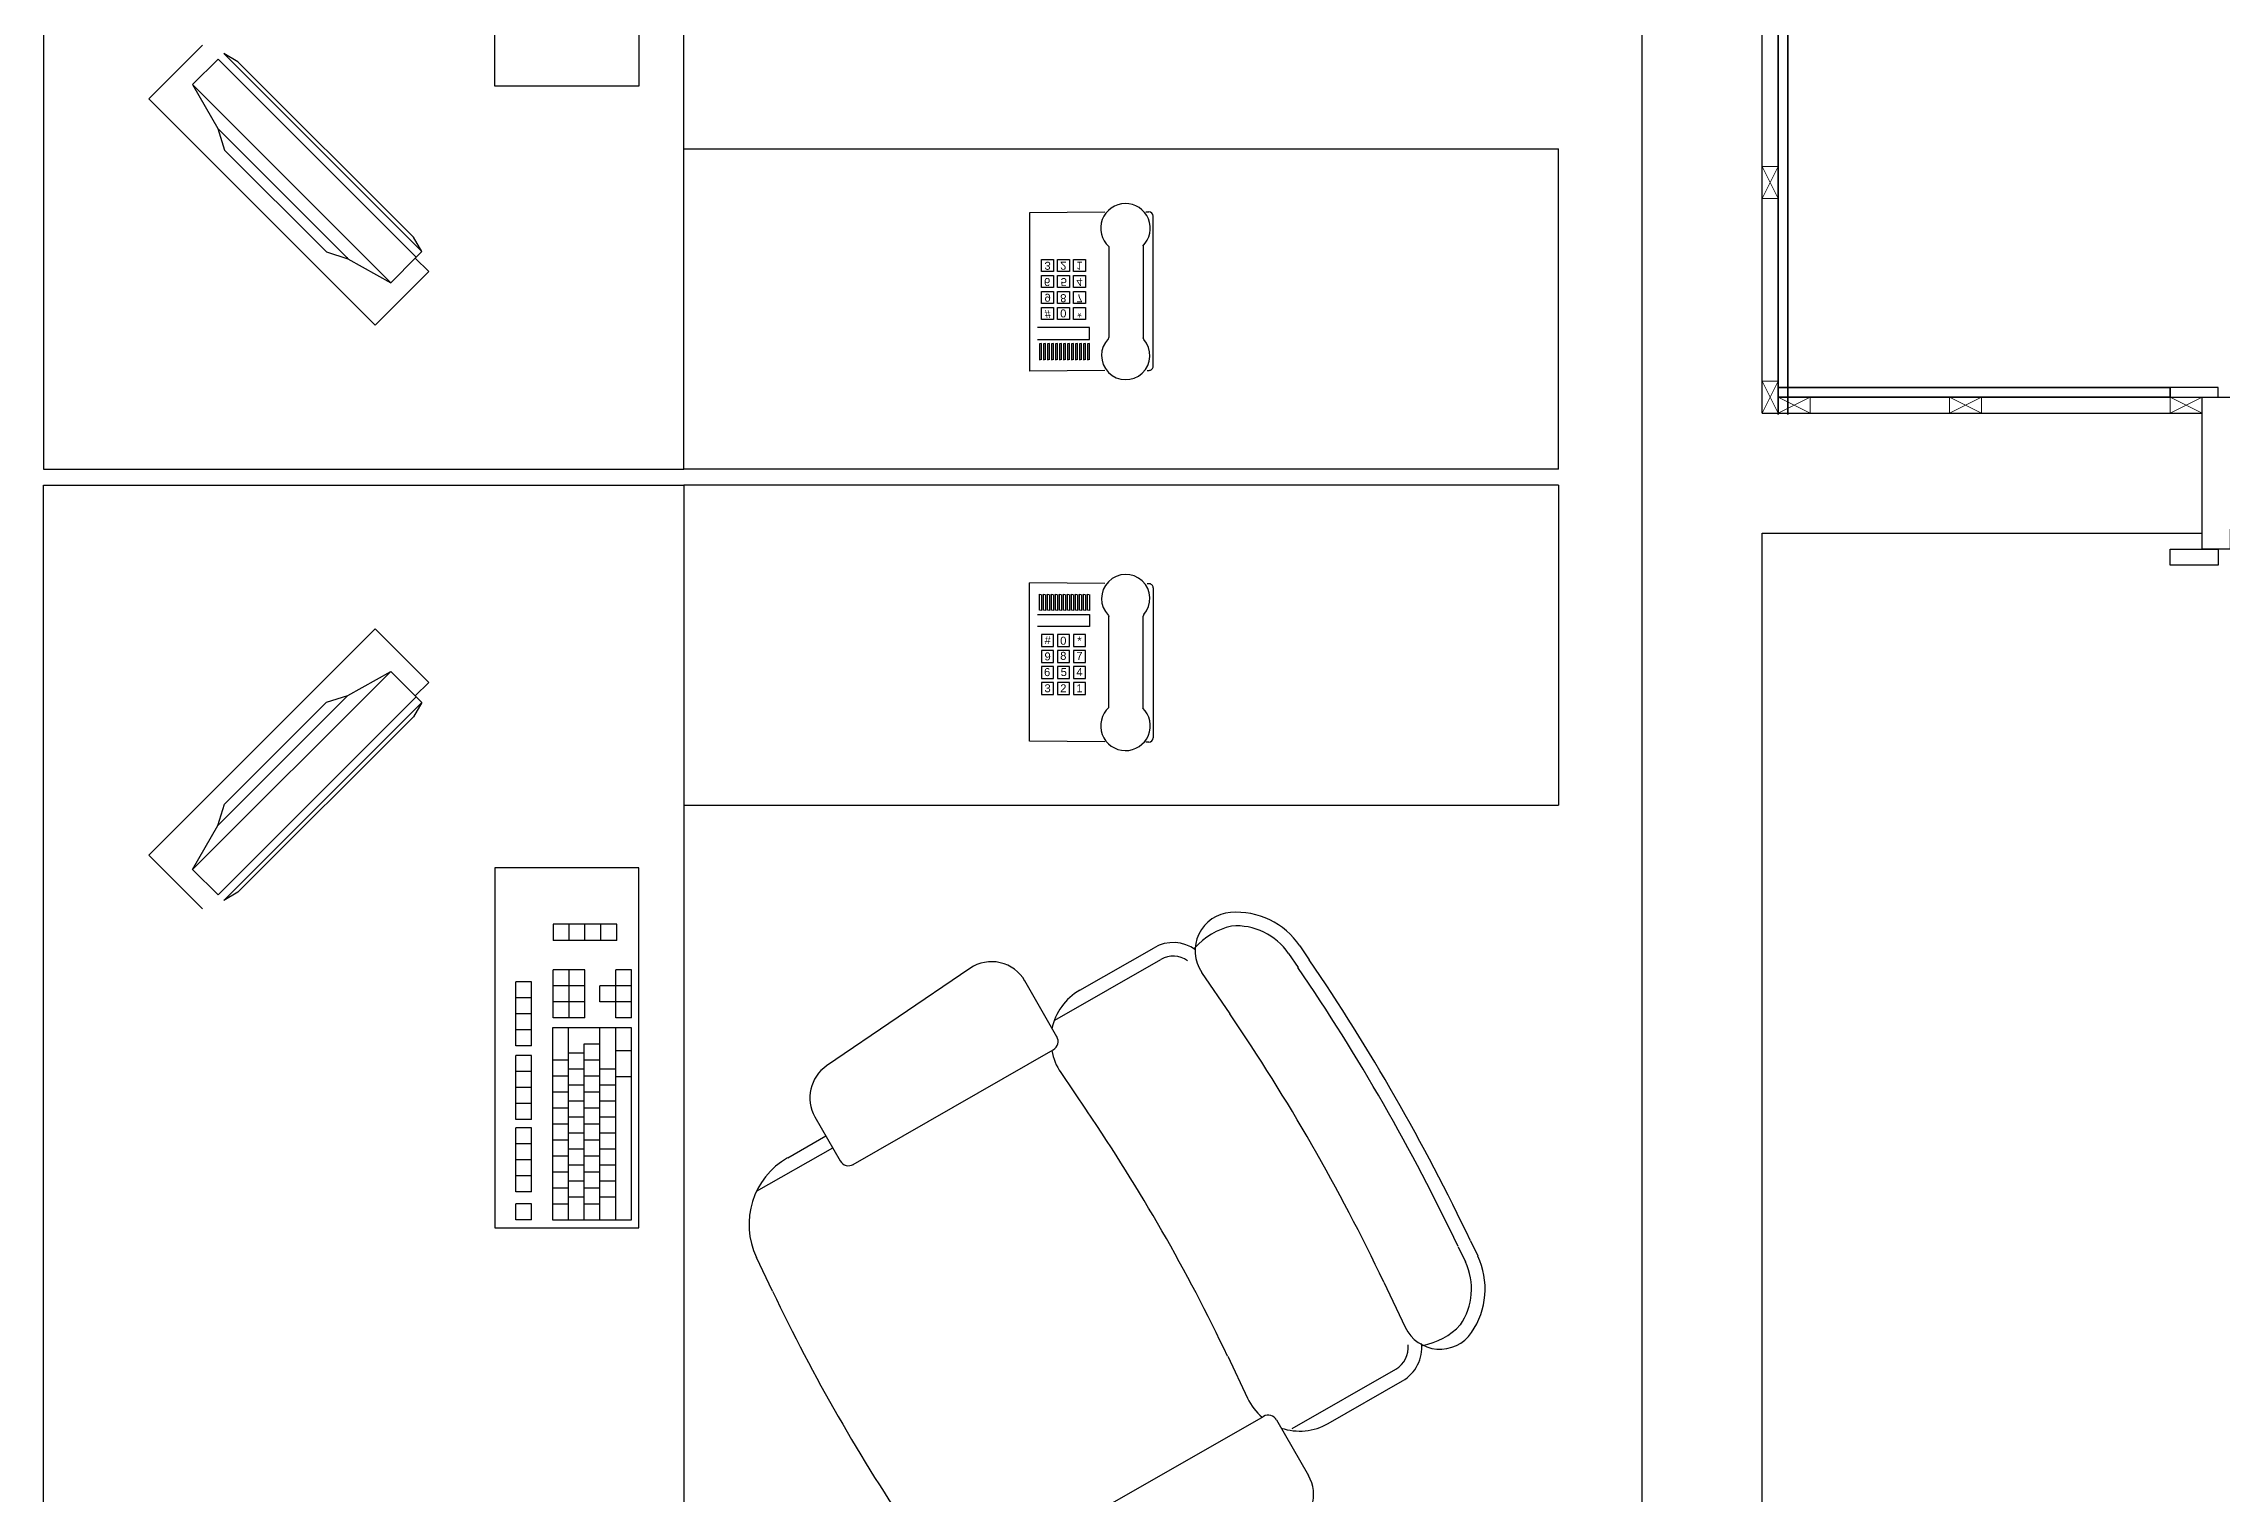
# Model space of a CAD drawing. Header units: centimetres. Extents: x 681015 to 688218, y 3995806 to 4004619.
# Drawn here: x 683309.3 to 683581.4, y 4002572.7 to 4002753.9 of the extents above; entities that cross this region are included whole.
import ezdxf
from ezdxf.enums import TextEntityAlignment as Align

# ---------------------------------------------------------------- set-up
doc = ezdxf.new("R2010")
doc.units = ezdxf.units.CM
doc.header["$LTSCALE"] = 100
doc.header["$MEASUREMENT"] = 0
for name, color, linetype in [('A-TEFRİŞ 2', 35, 'Continuous'), ('DUV', 4, 'Continuous'), ('kapi', 2, 'Continuous')]:
    doc.layers.add(name, color=color, linetype=linetype)
doc.layers.add('no3_alçıpan kesit', color=14, linetype='Continuous', lineweight=20)
doc.layers.add('no3_kutuprofil kesit', color=74, linetype='Continuous', lineweight=18)
doc.styles.get("Standard").update_dxf_attribs({"font": 'arial.ttf'})

msp = doc.modelspace()

# ---------------------------------------------------------------- linework, layer by layer
at = {"layer": 'A-TEFRİŞ 2'}
for p, q in [((683389.28, 4002740.71), (683498.58, 4002740.71)), ((683498.58, 4002700.71), (683498.58, 4002740.71)), ((683432.48, 4002732.73), (683432.48, 4002712.95)), ((683447.4, 4002732.83), (683447.03, 4002732.83)), ((683442.39, 4002728.51), (683442.39, 4002717.14)), ((683446.67, 4002728.61), (683446.67, 4002717.11)), ((683439.97, 4002718.39), (683433.47, 4002718.39)), ((683439.97, 4002716.89), (683439.97, 4002718.39)), ((683433.47, 4002716.89), (683439.97, 4002716.89)), ((683433.97, 4002716.39), (683433.72, 4002716.36)), ((683433.72, 4002716.36), (683433.72, 4002714.37)), ((683433.97, 4002714.39), (683433.97, 4002716.39)), ((683434.47, 4002716.39), (683434.22, 4002716.36)), ((683434.22, 4002716.36), (683434.22, 4002714.37)), ((683434.47, 4002714.39), (683434.47, 4002716.39)), ((683434.97, 4002716.39), (683434.72, 4002716.36)), ((683434.72, 4002716.36), (683434.72, 4002714.37)), ((683434.97, 4002714.39), (683434.97, 4002716.39)), ((683435.47, 4002716.39), (683435.22, 4002716.36)), ((683435.22, 4002716.36), (683435.22, 4002714.37)), ((683435.47, 4002714.39), (683435.47, 4002716.39)), ((683435.97, 4002716.39), (683435.72, 4002716.36)), ((683435.72, 4002716.36), (683435.72, 4002714.37)), ((683435.97, 4002714.39), (683435.97, 4002716.39)), ((683436.47, 4002716.39), (683436.22, 4002716.36)), ((683436.22, 4002716.36), (683436.22, 4002714.37)), ((683436.47, 4002714.39), (683436.47, 4002716.39)), ((683436.97, 4002716.39), (683436.72, 4002716.36)), ((683436.72, 4002716.36), (683436.72, 4002714.37)), ((683436.97, 4002714.39), (683436.97, 4002716.39)), ((683437.47, 4002716.39), (683437.22, 4002716.36)), ((683437.22, 4002716.36), (683437.22, 4002714.37)), ((683437.47, 4002714.39), (683437.47, 4002716.39)), ((683437.97, 4002716.39), (683437.72, 4002716.36)), ((683437.72, 4002716.36), (683437.72, 4002714.37)), ((683437.97, 4002714.39), (683437.97, 4002716.39)), ((683438.47, 4002716.39), (683438.22, 4002716.36)), ((683438.22, 4002716.36), (683438.22, 4002714.37)), ((683438.47, 4002714.39), (683438.47, 4002716.39)), ((683438.97, 4002716.39), (683438.72, 4002716.36)), ((683438.72, 4002716.36), (683438.72, 4002714.37)), ((683438.97, 4002714.39), (683438.97, 4002716.39)), ((683439.47, 4002716.39), (683439.22, 4002716.36)), ((683439.22, 4002716.36), (683439.22, 4002714.37)), ((683439.47, 4002714.39), (683439.47, 4002716.39)), ((683439.97, 4002716.39), (683439.72, 4002716.36)), ((683439.72, 4002716.36), (683439.72, 4002714.37)), ((683439.97, 4002714.39), (683439.97, 4002716.39)), ((683442.34, 4002717), (683442.39, 4002717.14)), ((683446.77, 4002716.91), (683446.67, 4002717.11)), ((683433.72, 4002714.37), (683434.01, 4002714.44)), ((683434.22, 4002714.37), (683434.51, 4002714.44)), ((683434.72, 4002714.37), (683435.01, 4002714.44)), ((683435.22, 4002714.37), (683435.51, 4002714.44)), ((683435.72, 4002714.37), (683436.01, 4002714.44)), ((683436.22, 4002714.37), (683436.51, 4002714.44)), ((683436.72, 4002714.37), (683437.01, 4002714.44)), ((683437.22, 4002714.37), (683437.51, 4002714.44)), ((683437.72, 4002714.37), (683438.01, 4002714.44)), ((683438.22, 4002714.37), (683438.51, 4002714.44)), ((683438.72, 4002714.37), (683439.01, 4002714.44)), ((683439.22, 4002714.37), (683439.51, 4002714.44)), ((683439.72, 4002714.37), (683440.01, 4002714.44)), ((683498.58, 4002700.71), (683389.28, 4002700.71)), ((683498.58, 4002698.71), (683389.28, 4002698.71)), ((683498.58, 4002698.71), (683498.58, 4002658.71)), ((683432.48, 4002666.69), (683432.48, 4002686.48)), ((683433.72, 4002683.07), (683433.72, 4002685.06)), ((683433.72, 4002685.06), (683434.01, 4002684.99)), ((683433.97, 4002683.04), (683433.72, 4002683.07)), ((683433.97, 4002685.04), (683433.97, 4002683.04)), ((683434.22, 4002683.07), (683434.22, 4002685.06)), ((683434.22, 4002685.06), (683434.51, 4002684.99)), ((683434.47, 4002683.04), (683434.22, 4002683.07)), ((683434.47, 4002685.04), (683434.47, 4002683.04)), ((683434.72, 4002683.07), (683434.72, 4002685.06)), ((683434.72, 4002685.06), (683435.01, 4002684.99)), ((683434.97, 4002683.04), (683434.72, 4002683.07)), ((683434.97, 4002685.04), (683434.97, 4002683.04)), ((683435.22, 4002683.07), (683435.22, 4002685.06)), ((683435.22, 4002685.06), (683435.51, 4002684.99)), ((683435.47, 4002683.04), (683435.22, 4002683.07)), ((683435.47, 4002685.04), (683435.47, 4002683.04)), ((683435.72, 4002685.06), (683436.01, 4002684.99)), ((683435.72, 4002683.07), (683435.72, 4002685.06)), ((683435.97, 4002683.04), (683435.72, 4002683.07)), ((683435.97, 4002685.04), (683435.97, 4002683.04)), ((683436.22, 4002685.06), (683436.51, 4002684.99)), ((683436.22, 4002683.07), (683436.22, 4002685.06)), ((683436.47, 4002683.04), (683436.22, 4002683.07)), ((683436.47, 4002685.04), (683436.47, 4002683.04)), ((683436.72, 4002685.06), (683437.01, 4002684.99)), ((683436.72, 4002683.07), (683436.72, 4002685.06)), ((683436.97, 4002683.04), (683436.72, 4002683.07)), ((683436.97, 4002685.04), (683436.97, 4002683.04)), ((683437.22, 4002685.06), (683437.51, 4002684.99)), ((683437.22, 4002683.07), (683437.22, 4002685.06)), ((683437.47, 4002683.04), (683437.22, 4002683.07)), ((683437.47, 4002685.04), (683437.47, 4002683.04)), ((683437.72, 4002685.06), (683438.01, 4002684.99)), ((683437.72, 4002683.07), (683437.72, 4002685.06)), ((683437.97, 4002683.04), (683437.72, 4002683.07)), ((683437.97, 4002685.04), (683437.97, 4002683.04)), ((683438.22, 4002685.06), (683438.51, 4002684.99)), ((683438.22, 4002683.07), (683438.22, 4002685.06)), ((683438.47, 4002683.04), (683438.22, 4002683.07)), ((683438.47, 4002685.04), (683438.47, 4002683.04)), ((683438.72, 4002685.06), (683439.01, 4002684.99)), ((683438.72, 4002683.07), (683438.72, 4002685.06)), ((683438.97, 4002683.04), (683438.72, 4002683.07)), ((683438.97, 4002685.04), (683438.97, 4002683.04)), ((683439.22, 4002685.06), (683439.51, 4002684.99)), ((683439.22, 4002683.07), (683439.22, 4002685.06)), ((683439.47, 4002683.04), (683439.22, 4002683.07)), ((683439.47, 4002685.04), (683439.47, 4002683.04)), ((683439.72, 4002683.07), (683439.72, 4002685.06)), ((683439.72, 4002685.06), (683440.01, 4002684.99)), ((683439.97, 4002683.04), (683439.72, 4002683.07)), ((683439.97, 4002685.04), (683439.97, 4002683.04)), ((683433.47, 4002682.54), (683439.97, 4002682.54)), ((683439.97, 4002681.04), (683433.47, 4002681.04)), ((683439.97, 4002682.54), (683439.97, 4002681.04)), ((683442.34, 4002682.42), (683442.39, 4002682.29)), ((683442.39, 4002670.92), (683442.39, 4002682.29)), ((683446.77, 4002682.52), (683446.67, 4002682.32)), ((683446.67, 4002670.82), (683446.67, 4002682.32)), ((683447.4, 4002666.6), (683447.03, 4002666.6)), ((683389.28, 4002658.71), (683498.58, 4002658.71)), ((683435.65, 4002631.84), (683448.89, 4002639.43)), ((683438.77, 4002635.58), (683448.05, 4002640.9)), ((683464.86, 4002640.18), (683466.04, 4002638.44)), ((683466.26, 4002641.13), (683467.44, 4002639.4)), ((683425.05, 4002638.32), (683407.14, 4002626.13)), ((683435.9, 4002629.78), (683431.91, 4002636.74)), ((683454, 4002637.82), (683457.52, 4002632.65)), ((683410.47, 4002613.82), (683435.46, 4002628.15)), ((683436.4, 4002625.29), (683439.66, 4002620.49)), ((683402.27, 4002614.64), (683407.05, 4002617.38)), ((683405.67, 4002619.77), (683408.84, 4002614.26)), ((683398.38, 4002610.46), (683407.89, 4002615.91)), ((683487.59, 4002604.27), (683488.49, 4002602.38)), ((683400.38, 4002597.97), (683398.37, 4002602.19)), ((683486.06, 4002603.54), (683486.96, 4002601.65)), ((683476.75, 4002599.12), (683479.44, 4002593.47)), ((683457.25, 4002589.84), (683459.73, 4002584.61)), ((683465.3, 4002580.81), (683478.25, 4002588.24)), ((683469.82, 4002581.45), (683479.1, 4002586.77)), ((683436.74, 4002568.02), (683461.73, 4002582.34)), ((683463.36, 4002581.9), (683467.35, 4002574.95))]:
    msp.add_line(p, q, dxfattribs=at)
for points in [[(683309.28, 4002860.71), (683309.28, 4002700.71), (683389.28, 4002700.71), (683389.28, 4002860.71), (683309.28, 4002860.71)], [(683355.73, 4002727.07), (683357.43, 4002725.38), (683350.72, 4002718.67), (683322.44, 4002746.96), (683329.14, 4002753.66)], [(683331.11, 4002751.94), (683327.91, 4002748.75), (683331.05, 4002743.27), (683331.9, 4002740.57), (683344.63, 4002727.85), (683347.31, 4002727), (683352.66, 4002724), (683355.86, 4002727.19)], [(683331.11, 4002751.94), (683355.86, 4002727.19)], [(683355.86, 4002727.19), (683356.56, 4002727.9), (683355.5, 4002729.67), (683333.58, 4002751.59), (683331.81, 4002752.65)], [(683356.56, 4002727.9), (683331.81, 4002752.65)], [(683352.66, 4002724), (683327.91, 4002748.75)], [(683331.05, 4002743.27), (683347.18, 4002727.13)], [(683331.9, 4002740.57), (683344.63, 4002727.85)], [(683441.88, 4002732.79), (683432.48, 4002732.73)], [(683447.92, 4002713.54), (683447.92, 4002732.3)], [(683347.18, 4002727.13), (683347.31, 4002727)], [(683435.47, 4002725.39), (683433.97, 4002725.39), (683433.97, 4002726.89), (683435.47, 4002726.89), (683435.47, 4002725.39)], [(683437.47, 4002725.39), (683435.97, 4002725.39), (683435.97, 4002726.89), (683437.47, 4002726.89), (683437.47, 4002725.39)], [(683439.47, 4002725.39), (683437.97, 4002725.39), (683437.97, 4002726.89), (683439.47, 4002726.89), (683439.47, 4002725.39)], [(683435.47, 4002723.39), (683433.97, 4002723.39), (683433.97, 4002724.89), (683435.47, 4002724.89), (683435.47, 4002723.39)], [(683437.47, 4002723.39), (683435.97, 4002723.39), (683435.97, 4002724.89), (683437.47, 4002724.89), (683437.47, 4002723.39)], [(683439.47, 4002723.39), (683437.97, 4002723.39), (683437.97, 4002724.89), (683439.47, 4002724.89), (683439.47, 4002723.39)], [(683435.47, 4002721.39), (683433.97, 4002721.39), (683433.97, 4002722.89), (683435.47, 4002722.89), (683435.47, 4002721.39)], [(683435.47, 4002719.39), (683433.97, 4002719.39), (683433.97, 4002720.89), (683435.47, 4002720.89), (683435.47, 4002719.39)], [(683437.47, 4002721.39), (683435.97, 4002721.39), (683435.97, 4002722.89), (683437.47, 4002722.89), (683437.47, 4002721.39)], [(683437.47, 4002719.39), (683435.97, 4002719.39), (683435.97, 4002720.89), (683437.47, 4002720.89), (683437.47, 4002719.39)], [(683439.47, 4002721.39), (683437.97, 4002721.39), (683437.97, 4002722.89), (683439.47, 4002722.89), (683439.47, 4002721.39)], [(683439.47, 4002719.39), (683437.97, 4002719.39), (683437.97, 4002720.89), (683439.47, 4002720.89), (683439.47, 4002719.39)], [(683441.88, 4002713.01), (683432.48, 4002712.95)], [(683447.18, 4002713.04), (683447.42, 4002713.04)], [(683309.28, 4002538.71), (683309.28, 4002698.71), (683389.28, 4002698.71), (683389.28, 4002538.71), (683309.28, 4002538.71)], [(683441.88, 4002686.42), (683432.48, 4002686.48)], [(683447.18, 4002686.39), (683447.42, 4002686.39)], [(683447.92, 4002685.88), (683447.92, 4002667.13)], [(683355.73, 4002672.36), (683357.43, 4002674.05), (683350.72, 4002680.75), (683322.44, 4002652.47), (683329.14, 4002645.77)], [(683435.47, 4002680.04), (683433.97, 4002680.04), (683433.97, 4002678.54), (683435.47, 4002678.54), (683435.47, 4002680.04)], [(683437.47, 4002680.04), (683435.97, 4002680.04), (683435.97, 4002678.54), (683437.47, 4002678.54), (683437.47, 4002680.04)], [(683439.47, 4002680.04), (683437.97, 4002680.04), (683437.97, 4002678.54), (683439.47, 4002678.54), (683439.47, 4002680.04)], [(683435.47, 4002678.04), (683433.97, 4002678.04), (683433.97, 4002676.54), (683435.47, 4002676.54), (683435.47, 4002678.04)], [(683437.47, 4002678.04), (683435.97, 4002678.04), (683435.97, 4002676.54), (683437.47, 4002676.54), (683437.47, 4002678.04)], [(683439.47, 4002678.04), (683437.97, 4002678.04), (683437.97, 4002676.54), (683439.47, 4002676.54), (683439.47, 4002678.04)], [(683331.11, 4002647.49), (683327.91, 4002650.68), (683331.05, 4002656.16), (683331.9, 4002658.85), (683344.63, 4002671.58), (683347.31, 4002672.43), (683352.66, 4002675.43), (683355.86, 4002672.24)], [(683352.66, 4002675.43), (683327.91, 4002650.68)], [(683435.47, 4002676.04), (683433.97, 4002676.04), (683433.97, 4002674.54), (683435.47, 4002674.54), (683435.47, 4002676.04)], [(683437.47, 4002676.04), (683435.97, 4002676.04), (683435.97, 4002674.54), (683437.47, 4002674.54), (683437.47, 4002676.04)], [(683439.47, 4002676.04), (683437.97, 4002676.04), (683437.97, 4002674.54), (683439.47, 4002674.54), (683439.47, 4002676.04)], [(683331.05, 4002656.16), (683347.18, 4002672.3)], [(683331.11, 4002647.49), (683355.86, 4002672.24)], [(683355.86, 4002672.24), (683356.56, 4002671.53), (683355.5, 4002669.76), (683333.58, 4002647.84), (683331.81, 4002646.78)], [(683347.18, 4002672.3), (683347.31, 4002672.43)], [(683435.47, 4002674.04), (683433.97, 4002674.04), (683433.97, 4002672.54), (683435.47, 4002672.54), (683435.47, 4002674.04)], [(683437.47, 4002674.04), (683435.97, 4002674.04), (683435.97, 4002672.54), (683437.47, 4002672.54), (683437.47, 4002674.04)], [(683439.47, 4002674.04), (683437.97, 4002674.04), (683437.97, 4002672.54), (683439.47, 4002672.54), (683439.47, 4002674.04)], [(683356.56, 4002671.53), (683331.81, 4002646.78)], [(683331.9, 4002658.85), (683344.63, 4002671.58)], [(683441.88, 4002666.63), (683432.48, 4002666.69)], [(683380.91, 4002641.82), (683380.91, 4002643.84), (683372.98, 4002643.84), (683372.98, 4002641.82)], [(683374.95, 4002641.82), (683372.98, 4002641.82)], [(683374.95, 4002641.82), (683374.95, 4002643.82)], [(683376.92, 4002641.82), (683374.95, 4002641.82)], [(683376.92, 4002641.82), (683376.92, 4002643.82)], [(683378.94, 4002641.82), (683376.97, 4002641.82)], [(683378.94, 4002641.82), (683378.94, 4002643.82)], [(683380.91, 4002641.82), (683378.94, 4002641.82)], [(683368.29, 4002634.65), (683368.29, 4002636.65)], [(683370.26, 4002636.65), (683368.29, 4002636.65)], [(683370.26, 4002634.65), (683370.26, 4002636.65)], [(683374.95, 4002638.14), (683372.98, 4002638.14)], [(683372.98, 4002636.14), (683372.98, 4002638.14)], [(683376.92, 4002638.14), (683374.95, 4002638.14)], [(683374.95, 4002636.14), (683374.95, 4002638.14)], [(683376.92, 4002636.14), (683376.92, 4002638.14)], [(683382.76, 4002638.14), (683380.78, 4002638.14)], [(683380.78, 4002636.15), (683380.78, 4002638.14)], [(683382.76, 4002636.15), (683382.76, 4002638.14)], [(683370.26, 4002634.65), (683368.29, 4002634.65)], [(683368.29, 4002632.65), (683368.29, 4002634.65)], [(683370.26, 4002632.65), (683370.26, 4002634.65)], [(683372.98, 4002634.14), (683372.98, 4002636.14)], [(683374.95, 4002636.14), (683372.98, 4002636.14)], [(683374.95, 4002634.14), (683372.98, 4002634.14)], [(683372.98, 4002632.14), (683372.98, 4002634.14)], [(683376.92, 4002636.14), (683374.95, 4002636.14)], [(683374.95, 4002634.14), (683374.95, 4002636.14)], [(683376.92, 4002634.14), (683374.95, 4002634.14)], [(683374.95, 4002632.14), (683374.95, 4002634.14)], [(683376.92, 4002634.14), (683376.92, 4002636.14)], [(683376.92, 4002632.14), (683376.92, 4002634.14)], [(683380.78, 4002636.15), (683378.81, 4002636.15)], [(683378.81, 4002634.15), (683378.81, 4002636.15)], [(683380.78, 4002634.15), (683378.81, 4002634.15)], [(683382.76, 4002636.15), (683380.78, 4002636.15)], [(683380.78, 4002634.15), (683380.78, 4002636.15)], [(683382.76, 4002634.15), (683380.78, 4002634.15)], [(683380.78, 4002632.15), (683380.78, 4002634.15)], [(683382.76, 4002634.15), (683382.76, 4002636.15)], [(683382.76, 4002632.15), (683382.76, 4002634.15)], [(683368.29, 4002630.65), (683368.29, 4002632.65)], [(683370.26, 4002632.65), (683368.29, 4002632.65)], [(683370.26, 4002630.65), (683370.26, 4002632.65)], [(683374.86, 4002630.88), (683372.89, 4002630.88)], [(683372.89, 4002630.88), (683372.89, 4002626.88)], [(683374.95, 4002632.14), (683372.98, 4002632.14)], [(683378.81, 4002630.88), (683374.86, 4002630.88)], [(683374.86, 4002626.88), (683374.86, 4002630.88)], [(683376.92, 4002632.14), (683374.95, 4002632.14)], [(683380.78, 4002630.88), (683378.81, 4002630.88)], [(683378.81, 4002628.88), (683378.81, 4002630.88)], [(683382.76, 4002632.15), (683380.78, 4002632.15)], [(683382.76, 4002630.88), (683380.78, 4002630.88)], [(683380.78, 4002628.05), (683380.78, 4002630.88)], [(683382.76, 4002628.05), (683382.76, 4002630.88)], [(683368.29, 4002628.65), (683368.29, 4002630.65)], [(683370.26, 4002630.65), (683368.29, 4002630.65)], [(683370.26, 4002628.65), (683368.29, 4002628.65)], [(683370.26, 4002628.65), (683370.26, 4002630.65)], [(683376.84, 4002628.88), (683376.84, 4002628.9)], [(683376.84, 4002628.88), (683378.81, 4002628.88)], [(683376.84, 4002627.78), (683376.84, 4002628.88)], [(683378.81, 4002626.88), (683378.81, 4002628.88)], [(683370.26, 4002627.43), (683368.29, 4002627.43)], [(683368.29, 4002625.43), (683368.29, 4002627.43)], [(683370.26, 4002625.43), (683368.29, 4002625.43)], [(683368.29, 4002623.43), (683368.29, 4002625.43)], [(683370.26, 4002625.43), (683370.26, 4002627.43)], [(683370.26, 4002623.43), (683370.26, 4002625.43)], [(683372.89, 4002626.88), (683374.86, 4002626.88)], [(683372.89, 4002626.88), (683372.89, 4002624.88)], [(683374.86, 4002624.88), (683374.86, 4002626.88)], [(683374.9, 4002627.78), (683376.84, 4002627.78)], [(683374.9, 4002625.78), (683376.84, 4002625.78)], [(683376.84, 4002625.78), (683376.84, 4002627.78)], [(683376.84, 4002623.78), (683376.84, 4002625.78)], [(683376.88, 4002626.88), (683378.81, 4002626.88)], [(683378.81, 4002625.78), (683378.81, 4002626.88)], [(683378.81, 4002625.78), (683380.78, 4002625.78)], [(683378.81, 4002624.88), (683378.81, 4002625.78)], [(683380.77, 4002628.05), (683380.78, 4002628.05)], [(683380.78, 4002628.05), (683382.75, 4002628.05)], [(683380.78, 4002625.78), (683380.78, 4002628.05)], [(683380.78, 4002625.78), (683380.79, 4002625.78)], [(683380.78, 4002624.79), (683380.78, 4002625.78)], [(683382.76, 4002624.79), (683382.76, 4002628.05)], [(683370.26, 4002623.43), (683368.29, 4002623.43)], [(683368.29, 4002621.43), (683368.29, 4002623.43)], [(683370.26, 4002621.43), (683370.26, 4002623.43)], [(683372.89, 4002624.88), (683374.86, 4002624.88)], [(683372.89, 4002624.88), (683372.89, 4002622.88)], [(683372.89, 4002622.88), (683374.86, 4002622.88)], [(683372.89, 4002622.88), (683372.89, 4002620.88)], [(683374.86, 4002622.88), (683374.86, 4002624.88)], [(683374.86, 4002620.88), (683374.86, 4002622.88)], [(683374.9, 4002623.78), (683376.84, 4002623.78)], [(683376.84, 4002621.78), (683376.84, 4002623.78)], [(683376.88, 4002624.88), (683378.81, 4002624.88)], [(683376.88, 4002622.88), (683378.81, 4002622.88)], [(683378.81, 4002623.78), (683378.81, 4002624.88)], [(683378.81, 4002623.78), (683380.78, 4002623.78)], [(683378.81, 4002622.88), (683378.81, 4002623.78)], [(683378.81, 4002621.78), (683378.81, 4002622.88)], [(683380.77, 4002624.79), (683380.78, 4002624.79)], [(683380.78, 4002624.79), (683382.75, 4002624.79)], [(683380.78, 4002623.78), (683380.78, 4002624.79)], [(683380.78, 4002623.78), (683380.79, 4002623.78)], [(683380.78, 4002621.78), (683380.78, 4002623.78)], [(683382.76, 4002606.88), (683382.76, 4002624.79)], [(683370.26, 4002621.43), (683368.29, 4002621.43)], [(683368.29, 4002619.43), (683368.29, 4002621.43)], [(683370.26, 4002619.43), (683370.26, 4002621.43)], [(683372.89, 4002620.88), (683374.86, 4002620.88)], [(683372.89, 4002620.88), (683372.89, 4002618.88)], [(683374.86, 4002618.88), (683374.86, 4002620.88)], [(683374.9, 4002621.78), (683376.84, 4002621.78)], [(683376.84, 4002619.78), (683376.84, 4002621.78)], [(683376.88, 4002620.88), (683378.81, 4002620.88)], [(683378.81, 4002621.78), (683380.78, 4002621.78)], [(683378.81, 4002620.88), (683378.81, 4002621.78)], [(683378.81, 4002619.78), (683378.81, 4002620.88)], [(683380.78, 4002619.78), (683380.78, 4002621.78)], [(683380.78, 4002621.78), (683380.79, 4002621.78)], [(683370.26, 4002619.43), (683368.29, 4002619.43)], [(683368.29, 4002616.4), (683368.29, 4002618.4)], [(683370.26, 4002618.4), (683368.29, 4002618.4)], [(683370.26, 4002616.4), (683370.26, 4002618.4)], [(683372.89, 4002618.88), (683374.86, 4002618.88)], [(683372.89, 4002618.88), (683372.89, 4002616.88)], [(683374.86, 4002616.88), (683374.86, 4002618.88)], [(683374.9, 4002619.78), (683376.84, 4002619.78)], [(683374.9, 4002617.78), (683376.84, 4002617.78)], [(683376.84, 4002617.78), (683376.84, 4002619.78)], [(683376.84, 4002615.78), (683376.84, 4002617.78)], [(683376.88, 4002618.88), (683378.81, 4002618.88)], [(683378.81, 4002619.78), (683380.78, 4002619.78)], [(683378.81, 4002618.88), (683378.81, 4002619.78)], [(683378.81, 4002617.78), (683378.81, 4002618.88)], [(683378.81, 4002617.78), (683380.78, 4002617.78)], [(683378.81, 4002616.88), (683378.81, 4002617.78)], [(683380.78, 4002619.78), (683380.79, 4002619.78)], [(683380.78, 4002617.78), (683380.78, 4002619.78)], [(683380.78, 4002617.78), (683380.79, 4002617.78)], [(683380.78, 4002615.78), (683380.78, 4002617.78)], [(683370.26, 4002616.4), (683368.29, 4002616.4)], [(683368.29, 4002614.4), (683368.29, 4002616.4)], [(683370.26, 4002614.4), (683370.26, 4002616.4)], [(683372.89, 4002616.88), (683374.86, 4002616.88)], [(683372.89, 4002616.88), (683372.89, 4002614.88)], [(683372.89, 4002614.88), (683374.86, 4002614.88)], [(683372.89, 4002614.88), (683372.89, 4002612.88)], [(683374.86, 4002614.88), (683374.86, 4002616.88)], [(683374.86, 4002612.88), (683374.86, 4002614.88)], [(683374.9, 4002615.78), (683376.84, 4002615.78)], [(683376.84, 4002613.78), (683376.84, 4002615.78)], [(683376.88, 4002616.88), (683378.81, 4002616.88)], [(683376.88, 4002614.88), (683378.81, 4002614.88)], [(683378.81, 4002615.78), (683378.81, 4002616.88)], [(683378.81, 4002615.78), (683380.78, 4002615.78)], [(683378.81, 4002614.88), (683378.81, 4002615.78)], [(683378.81, 4002613.78), (683378.81, 4002614.88)], [(683380.78, 4002613.78), (683380.78, 4002615.78)], [(683380.78, 4002615.78), (683380.79, 4002615.78)], [(683370.26, 4002614.4), (683368.29, 4002614.4)], [(683368.29, 4002612.4), (683368.29, 4002614.4)], [(683368.29, 4002610.4), (683368.29, 4002612.4)], [(683370.26, 4002612.4), (683368.29, 4002612.4)], [(683370.26, 4002612.4), (683370.26, 4002614.4)], [(683370.26, 4002610.4), (683370.26, 4002612.4)], [(683372.89, 4002612.88), (683374.86, 4002612.88)], [(683372.89, 4002612.88), (683372.89, 4002610.88)], [(683374.86, 4002610.88), (683374.86, 4002612.88)], [(683374.9, 4002613.78), (683376.84, 4002613.78)], [(683376.84, 4002611.78), (683376.84, 4002613.78)], [(683376.88, 4002612.88), (683378.81, 4002612.88)], [(683378.81, 4002613.78), (683380.78, 4002613.78)], [(683378.81, 4002612.88), (683378.81, 4002613.78)], [(683378.81, 4002611.78), (683378.81, 4002612.88)], [(683380.78, 4002611.78), (683380.78, 4002613.78)], [(683380.78, 4002613.78), (683380.79, 4002613.78)], [(683370.26, 4002610.4), (683368.29, 4002610.4)], [(683372.89, 4002610.88), (683372.89, 4002608.88)], [(683372.89, 4002610.88), (683374.86, 4002610.88)], [(683374.86, 4002608.88), (683374.86, 4002610.88)], [(683374.9, 4002611.78), (683376.84, 4002611.78)], [(683374.9, 4002609.78), (683376.84, 4002609.78)], [(683376.84, 4002609.78), (683376.84, 4002611.78)], [(683376.84, 4002606.88), (683376.84, 4002609.78)], [(683376.84, 4002609.78), (683376.88, 4002609.78)], [(683376.88, 4002610.88), (683378.81, 4002610.88)], [(683378.81, 4002611.78), (683380.78, 4002611.78)], [(683378.81, 4002610.88), (683378.81, 4002611.78)], [(683378.81, 4002610.88), (683378.85, 4002610.88)], [(683378.81, 4002609.78), (683378.81, 4002610.88)], [(683378.81, 4002609.78), (683380.78, 4002609.78)], [(683378.81, 4002608.88), (683378.81, 4002609.78)], [(683380.78, 4002611.78), (683380.79, 4002611.78)], [(683380.78, 4002609.78), (683380.78, 4002611.78)], [(683380.78, 4002606.88), (683380.78, 4002609.78)], [(683380.78, 4002609.78), (683380.79, 4002609.78)], [(683370.26, 4002608.9), (683368.29, 4002608.9)], [(683368.29, 4002606.9), (683368.29, 4002608.9)], [(683370.26, 4002606.9), (683368.29, 4002606.9)], [(683370.26, 4002606.9), (683370.26, 4002608.9)], [(683372.89, 4002608.88), (683374.86, 4002608.88)], [(683372.89, 4002608.88), (683372.89, 4002606.88)], [(683372.89, 4002606.88), (683374.86, 4002606.88)], [(683374.86, 4002606.88), (683374.86, 4002608.88)], [(683374.86, 4002606.88), (683376.84, 4002606.88)], [(683376.84, 4002606.88), (683378.81, 4002606.88)], [(683376.88, 4002608.88), (683378.81, 4002608.88)], [(683378.81, 4002608.88), (683378.85, 4002608.88)], [(683378.81, 4002606.88), (683378.81, 4002608.88)], [(683378.81, 4002606.88), (683380.78, 4002606.88)], [(683380.78, 4002606.88), (683382.76, 4002606.88)]]:
    msp.add_lwpolyline(points, dxfattribs=at)
for points in [[(683365.66, 4002748.55), (683365.66, 4002793.55), (683383.66, 4002793.55), (683383.66, 4002748.55)], [(683365.66, 4002650.88), (683365.66, 4002605.88), (683383.66, 4002605.88), (683383.66, 4002650.88)]]:
    msp.add_lwpolyline(points, close=True, dxfattribs=at)
for centre, radius, start, end in [((683444.48, 4002730.79), 3.1, 314.2578, 227.5704), ((683447.39, 4002732.3), 0.537, 1.263, 88.7281), ((683444.51, 4002714.91), 3.02, 135.9962, 41.5725), ((683444.51, 4002714.91), 3.02, 134.6223, 134.6357), ((683444.51, 4002714.91), 3.02, 133.8665, 133.8668), ((683447.43, 4002713.54), 0.499, 270.3082, 0.3697), ((683444.51, 4002684.52), 3.02, 318.4275, 224.0038), ((683447.43, 4002685.89), 0.499, 359.6303, 89.6918), ((683444.51, 4002684.52), 3.02, 225.3643, 225.3777), ((683444.51, 4002684.52), 3.02, 226.1332, 226.1335), ((683444.48, 4002668.63), 3.1, 132.4296, 45.7422), ((683447.39, 4002667.13), 0.537, 271.2719, 358.737), ((683457.97, 4002640.52), 4.8, 94.2347, 214.2347), ((683458.33, 4002635.73), 9.6, 34.2347, 94.2347), ((683459.76, 4002635.02), 8.82, 103.2216, 138.8055), ((683458.33, 4002635.73), 7.9, 34.2347, 94.2347), ((683427.75, 4002634.35), 4.8, 29.836, 124.2347), ((683450.44, 4002636.74), 4.8, 54.4018, 119.836), ((683450.44, 4002636.74), 3.1, 54.4018, 119.836), ((683249.18, 4002490.88), 264, 25.4373, 34.2347), ((683249.18, 4002490.88), 262.3, 25.4373, 34.2347), ((683442.35, 4002629.34), 7.2, 119.836, 168.6147), ((683249.18, 4002490.88), 252, 25.4373, 34.2347), ((683434.86, 4002629.19), 1.2, 299.836, 29.836), ((683409.84, 4002622.16), 4.8, 124.2347, 209.836), ((683442.35, 4002629.34), 7.2, 190.3152, 214.2347), ((683249.18, 4002490.88), 230.4, 25.4373, 34.2347), ((683407.04, 4002606.32), 9.6, 119.836, 205.4373), ((683409.88, 4002614.86), 1.2, 209.836, 299.836), ((683479.82, 4002598.25), 7.9, 325.4373, 25.4373), ((683479.82, 4002598.25), 9.6, 325.4373, 25.4373), ((683608.45, 4002696.93), 230.4, 205.4373, 214.2347), ((683483.77, 4002595.53), 4.8, 205.4373, 325.4373), ((683479.93, 4002599.85), 8.82, 280.8665, 316.4505), ((683476.71, 4002590.94), 3.1, 299.836, 6.1037), ((683476.71, 4002590.94), 4.8, 299.836, 6.1037), ((683466.24, 4002587.7), 7.2, 205.4373, 229.3851), ((683462.32, 4002581.3), 1.2, 29.836, 119.836), ((683466.24, 4002587.7), 7.2, 251.429, 299.836), ((683463.19, 4002572.56), 4.8, 295.4373, 29.836)]:
    msp.add_arc(centre, radius, start, end, dxfattribs=at)
at = {"layer": 'DUV', "lineweight": -2}
for p, q in [((683509.04, 4002567.71), (683509.04, 4002872.71)), ((683524.04, 4002707.71), (683524.04, 4002872.71)), ((683524.04, 4002707.71), (683579.04, 4002707.71)), ((683579.04, 4002692.71), (683579.04, 4002707.71)), ((683524.04, 4002692.71), (683579.04, 4002692.71)), ((683524.04, 4002567.71), (683524.04, 4002692.71))]:
    msp.add_line(p, q, dxfattribs=at)
at = {"layer": 'kapi'}
for points in [[(683581.04, 4002709.71), (683581.04, 4002710.91), (683575.04, 4002710.91), (683575.04, 4002709.71)], [(683582.54, 4002690.71), (683579.04, 4002690.71), (683579.04, 4002709.71), (683583.54, 4002709.71), (683583.54, 4002693.21), (683582.54, 4002693.21)], [(683581.04, 4002690.71), (683581.04, 4002688.71), (683575.04, 4002688.71), (683575.04, 4002690.71)]]:
    msp.add_lwpolyline(points, close=True, dxfattribs=at)
at = {"layer": 'no3_alçıpan kesit', "lineweight": 35}
for points in [[(683527.24, 4002707.53), (683527.24, 4002868.71), (683526.04, 4002868.71), (683526.04, 4002707.53)], [(683526.04, 4002709.71), (683575.04, 4002709.71), (683575.04, 4002710.91), (683526.04, 4002710.91)]]:
    msp.add_lwpolyline(points, dxfattribs=at)
at = {"layer": 'no3_kutuprofil kesit'}
for points in [[(683524.04, 4002738.53), (683526.04, 4002738.53), (683526.04, 4002734.53), (683524.04, 4002734.53), (683524.04, 4002738.53), (683526.04, 4002734.53), (683526.04, 4002738.53), (683524.04, 4002734.53)], [(683524.04, 4002711.71), (683526.04, 4002711.71), (683526.04, 4002707.71), (683524.04, 4002707.71), (683524.04, 4002711.71), (683526.04, 4002707.71), (683526.04, 4002711.71), (683524.04, 4002707.71)], [(683530.04, 4002709.71), (683530.04, 4002707.71), (683526.04, 4002707.71), (683526.04, 4002709.71), (683530.04, 4002709.71), (683526.04, 4002707.71), (683530.04, 4002707.71), (683526.04, 4002709.71)], [(683551.45, 4002709.71), (683551.45, 4002707.71), (683547.45, 4002707.71), (683547.45, 4002709.71), (683551.45, 4002709.71), (683547.45, 4002707.71), (683551.45, 4002707.71), (683547.45, 4002709.71)], [(683579.04, 4002709.71), (683579.04, 4002707.71), (683575.04, 4002707.71), (683575.04, 4002709.71), (683579.04, 4002709.71), (683575.04, 4002707.71), (683579.04, 4002707.71), (683575.04, 4002709.71)]]:
    msp.add_lwpolyline(points, dxfattribs=at)

# ---------------------------------------------------------------- texts
at = {"layer": 'A-TEFRİŞ 2', "text_generation_flag": 4}
for s, p in [('3', (683434.75, 4002726.11)), ('2', (683436.71, 4002726.11)), ('1', (683438.73, 4002726.11)), ('6', (683434.69, 4002724.08)), ('5', (683436.77, 4002724.08)), ('4', (683438.73, 4002724.08)), ('9', (683434.75, 4002722.12)), ('8', (683436.71, 4002722.06)), ('0', (683436.71, 4002720.16)), ('7', (683438.73, 4002722.06)), ('#', (683434.75, 4002720.1)), ('*', (683438.73, 4002720.16))]:
    msp.add_text(s, height=1, dxfattribs=at).set_placement(p, align=Align.MIDDLE)
at = {"layer": 'A-TEFRİŞ 2'}
for s, p in [('#', (683434.75, 4002679.33)), ('9', (683434.75, 4002677.3)), ('0', (683436.71, 4002679.26)), ('8', (683436.71, 4002677.37)), ('7', (683438.73, 4002677.37)), ('*', (683438.73, 4002679.26)), ('6', (683434.69, 4002675.34)), ('5', (683436.77, 4002675.34)), ('4', (683438.73, 4002675.34)), ('3', (683434.75, 4002673.32)), ('2', (683436.71, 4002673.32)), ('1', (683438.73, 4002673.32))]:
    msp.add_text(s, height=1, dxfattribs=at).set_placement(p, align=Align.MIDDLE)

doc.saveas('drawing.dxf')
